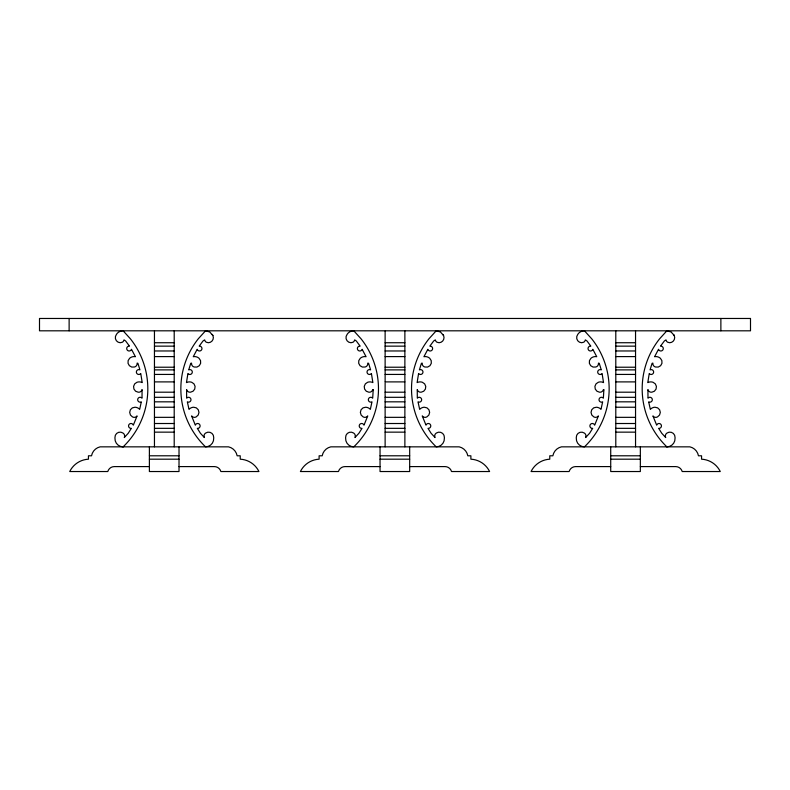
<?xml version="1.0" encoding="UTF-8"?>
<svg xmlns="http://www.w3.org/2000/svg" width="790" height="790" viewBox="0 0 790 790"><rect width="100%" height="100%" fill="white"/><g stroke="black" fill="none" stroke-linecap="round" stroke-linejoin="round"><path stroke-width="1.19" d="M154.455 342.732L174.205 342.732M385.125 342.732L404.875 342.732M615.795 342.732L635.545 342.732M154.455 346.148L174.205 346.148M385.125 346.148L404.875 346.148M615.795 346.148L635.545 346.148M154.455 350.967L174.205 350.967M385.125 350.967L404.875 350.967M615.795 350.967L635.545 350.967M154.455 356.596L174.205 356.596M385.125 356.596L404.875 356.596M615.795 356.596L635.545 356.596M154.455 367.222L174.205 367.222M385.125 367.222L404.875 367.222M615.795 367.222L635.545 367.222M154.455 369.888L174.205 369.888M385.125 369.888L404.875 369.888M615.795 369.888L635.545 369.888M154.455 374.43L174.205 374.43M385.125 374.43L404.875 374.43M615.795 374.43L635.545 374.43M154.455 381.896L174.205 381.896M404.875 381.896L385.125 381.896L385.125 446.844M615.795 381.896L635.545 381.896M154.455 392.196L174.205 392.196M385.125 392.196L404.875 392.196M615.795 392.196L635.545 392.196M154.455 397.311L174.205 397.311M385.125 397.311L404.875 397.311M615.795 397.311L635.545 397.311M154.455 401.834L174.205 401.834M385.125 401.834L404.875 401.834M615.795 401.834L635.545 401.834M154.455 407.235L174.205 407.235M385.125 407.235L404.875 407.235M615.795 407.235L635.545 407.235M154.455 417.337L174.205 417.337M385.125 417.337L404.875 417.337M615.795 417.337L635.545 417.337M154.455 423.509L174.205 423.509M385.125 423.509L404.875 423.509M615.795 423.509L635.545 423.509M154.455 428.338L174.205 428.338M385.125 428.338L404.875 428.338M615.795 428.338L635.545 428.338M154.455 432.15L174.205 432.15M385.125 432.15L404.875 432.15M615.795 432.15L635.545 432.15M149.389 455.791L179.014 455.791M380.049 455.791L409.674 455.791M610.719 455.791L640.344 455.791M149.389 459.188L179.014 459.188M380.049 459.188L409.674 459.188M610.719 459.188L640.344 459.188M149.389 466.594L114.303 466.594A6.755 6.755 0 0 0 107.796 471.531L69.727 471.531A22.09 22.09 0 0 1 88.441 459.188L88.441 455.791L91.531 455.791A11.228 11.228 0 0 1 100.142 446.844L228.517 446.844A11.228 11.228 0 0 1 237.138 455.791L240.229 455.791L240.229 459.188A22.09 22.09 0 0 1 258.942 471.531L220.874 471.531A6.755 6.755 0 0 0 214.367 466.594L179.014 466.594M380.049 466.594L344.973 466.594A6.755 6.755 0 0 0 338.466 471.531L300.397 471.531A22.09 22.09 0 0 1 319.111 459.188L319.111 455.791L322.192 455.791A11.228 11.228 0 0 1 330.812 446.844L459.188 446.844A11.228 11.228 0 0 1 467.808 455.791L470.889 455.791L470.889 459.188A22.09 22.09 0 0 1 489.603 471.531L451.534 471.531A6.755 6.755 0 0 0 445.027 466.594L409.674 466.594M610.719 466.594L575.634 466.594A6.755 6.755 0 0 0 569.126 471.531L531.058 471.531A22.09 22.09 0 0 1 549.771 459.188L549.771 455.791L552.862 455.791A11.228 11.228 0 0 1 561.483 446.844L689.858 446.844A11.228 11.228 0 0 1 698.469 455.791L701.56 455.791L701.56 459.188A22.09 22.09 0 0 1 720.273 471.531L682.205 471.531A6.755 6.755 0 0 0 675.697 466.594L640.344 466.594M666.869 446.844A80.511 80.511 0 0 1 659.611 338.801L666.869 330.812L671.105 331.988L674.226 335.493A5.115 5.115 0 0 1 669.732 342.732L667.609 342.208A3.703 3.703 0 0 1 665.99 339.878L664.36 340.974L660.499 346.148A2.429 2.429 0 0 1 663.235 348.074A2.429 2.429 0 0 1 661.457 350.908A2.429 2.429 0 0 1 658.534 349.279L654.584 356.725L655.394 356.596A6.794 6.794 0 0 1 660.391 358.295A5.115 5.115 0 0 1 655.532 367.014L654.377 366.511A3.703 3.703 0 0 1 652.886 363.124L652.106 363.262L650.061 369.888A2.429 2.429 0 0 1 653.281 370.787A2.429 2.429 0 0 1 652.56 374.055A2.429 2.429 0 0 1 649.252 373.502L647.79 382.597A6.794 6.794 0 0 1 653.054 382.281A5.115 5.115 0 0 1 651.829 392.196L650.575 392.156A3.703 3.703 0 0 1 647.918 389.579L647.988 398.2A2.429 2.429 0 0 1 651.306 397.745A2.429 2.429 0 0 1 651.928 401.043A2.429 2.429 0 0 1 648.669 401.834L650.338 409.358L650.98 408.746A6.794 6.794 0 0 1 654.969 407.235A5.115 5.115 0 0 1 657.537 416.893L656.352 417.327A3.703 3.703 0 0 1 652.925 415.925L656.688 425.198A2.429 2.429 0 0 1 659.611 423.568A2.429 2.429 0 0 1 661.388 426.403A2.429 2.429 0 0 1 658.653 428.338L661.744 433.246L665.703 437.541A3.703 3.703 0 0 1 666.089 433.858L667.027 433.029A5.115 5.115 0 0 1 675.045 437.443L675.045 438.183A8.186 8.186 0 0 1 666.869 446.844M442.904 334.427L443.555 335.493A5.115 5.115 0 0 1 439.072 342.732L436.939 342.208A3.703 3.703 0 0 1 435.329 339.878L433.69 340.974L429.839 346.148A2.429 2.429 0 0 1 432.574 348.074A2.429 2.429 0 0 1 430.787 350.908A2.429 2.429 0 0 1 427.864 349.279L423.924 356.725L424.734 356.596A6.794 6.794 0 0 1 429.73 358.295A5.115 5.115 0 0 1 424.862 367.014L423.716 366.511A3.703 3.703 0 0 1 422.216 363.124L421.435 363.262L419.391 369.888A2.429 2.429 0 0 1 422.62 370.787A2.429 2.429 0 0 1 421.89 374.055A2.429 2.429 0 0 1 418.591 373.502L417.12 382.597A6.794 6.794 0 0 1 422.393 382.281A5.115 5.115 0 0 1 421.169 392.196L419.915 392.156A3.703 3.703 0 0 1 417.248 389.579L417.318 398.2A2.429 2.429 0 0 1 420.635 397.745A2.429 2.429 0 0 1 421.258 401.043A2.429 2.429 0 0 1 418.009 401.834L419.668 409.358L420.32 408.746A6.794 6.794 0 0 1 424.309 407.235A5.115 5.115 0 0 1 426.867 416.893L425.692 417.327A3.703 3.703 0 0 1 422.255 415.925L426.017 425.198A2.429 2.429 0 0 1 428.94 423.568A2.429 2.429 0 0 1 430.728 426.403A2.429 2.429 0 0 1 427.983 428.338L431.073 433.246L435.043 437.541A3.703 3.703 0 0 1 435.428 433.858L436.366 433.029A5.115 5.115 0 0 1 444.375 437.443L444.375 438.183A8.186 8.186 0 0 1 436.208 446.844A80.511 80.511 0 0 1 428.95 338.801L436.208 330.812L440.435 331.988L443.555 335.493M212.233 334.427L212.895 335.493A5.115 5.115 0 0 1 208.402 342.732L206.279 342.208A3.703 3.703 0 0 1 204.659 339.878L203.02 340.974L199.169 346.148A2.429 2.429 0 0 1 201.904 348.074A2.429 2.429 0 0 1 200.127 350.908A2.429 2.429 0 0 1 197.194 349.279L193.254 356.725L194.064 356.596A6.794 6.794 0 0 1 199.06 358.295A5.115 5.115 0 0 1 194.192 367.014L193.046 366.511A3.703 3.703 0 0 1 191.555 363.124L190.775 363.262L188.721 369.888A2.429 2.429 0 0 1 191.95 370.787A2.429 2.429 0 0 1 191.229 374.055A2.429 2.429 0 0 1 187.921 373.502L186.46 382.597A6.794 6.794 0 0 1 191.723 382.281A5.115 5.115 0 0 1 190.499 392.196L189.244 392.156A3.703 3.703 0 0 1 186.588 389.579L186.647 398.2A2.429 2.429 0 0 1 189.965 397.745A2.429 2.429 0 0 1 190.588 401.043A2.429 2.429 0 0 1 187.339 401.834L189.008 409.358L189.649 408.746A6.794 6.794 0 0 1 193.639 407.235A5.115 5.115 0 0 1 196.197 416.893L195.021 417.327A3.703 3.703 0 0 1 191.595 415.925L195.347 425.198A2.429 2.429 0 0 1 198.27 423.568A2.429 2.429 0 0 1 200.058 426.403A2.429 2.429 0 0 1 197.322 428.338L200.403 433.246L204.373 437.541A3.703 3.703 0 0 1 204.758 433.858L205.696 433.029A5.115 5.115 0 0 1 213.705 437.443L213.705 438.183A8.186 8.186 0 0 1 205.538 446.844A80.511 80.511 0 0 1 198.28 338.801L205.538 330.812L209.765 331.988L212.895 335.493M673.564 334.427L674.226 335.493M720.875 318.469L720.875 330.812M640.344 446.844L640.344 471.531L610.719 471.531L610.719 446.844M635.545 330.812L635.545 446.844M615.795 330.812L615.795 446.844M409.674 446.844L409.674 471.531L380.049 471.531L380.049 446.844M404.875 330.812L404.875 446.844M385.125 331.109L385.125 381.481M179.014 446.844L179.014 471.531L149.389 471.531L149.389 446.844M174.205 330.812L174.205 446.844M154.455 330.812L154.455 446.844M69.125 318.469L69.125 330.812M123.131 446.844A8.186 8.186 0 0 1 114.955 438.183L114.955 437.443A5.115 5.115 0 0 1 122.973 433.029L123.912 433.858A3.703 3.703 0 0 1 124.297 437.541L128.256 433.246L131.347 428.338A2.429 2.429 0 0 1 128.612 426.403A2.429 2.429 0 0 1 130.389 423.568A2.429 2.429 0 0 1 133.312 425.198L137.075 415.925A3.703 3.703 0 0 1 133.648 417.327L132.463 416.893A5.115 5.115 0 0 1 135.031 407.235A6.794 6.794 0 0 1 139.02 408.746L139.662 409.358L141.331 401.834A2.429 2.429 0 0 1 138.072 401.043A2.429 2.429 0 0 1 138.694 397.745A2.429 2.429 0 0 1 142.012 398.2L142.082 389.579A3.703 3.703 0 0 1 139.425 392.156L138.171 392.196A5.115 5.115 0 0 1 136.947 382.281A6.794 6.794 0 0 1 142.21 382.597L140.748 373.502A2.429 2.429 0 0 1 137.44 374.055A2.429 2.429 0 0 1 136.719 370.787A2.429 2.429 0 0 1 139.939 369.888L137.894 363.262L137.114 363.124A3.703 3.703 0 0 1 135.623 366.511L134.468 367.014A5.115 5.115 0 0 1 129.609 358.295A6.794 6.794 0 0 1 134.606 356.596L135.416 356.725L131.466 349.279A2.429 2.429 0 0 1 128.543 350.908A2.429 2.429 0 0 1 126.765 348.074A2.429 2.429 0 0 1 129.501 346.148L125.64 340.974L124.01 339.878A3.703 3.703 0 0 1 122.391 342.208L120.268 342.732A5.115 5.115 0 0 1 116.436 334.427L117.177 333.38A8.186 8.186 0 0 1 123.131 330.812L130.389 338.801A80.511 80.511 0 0 1 123.131 446.844M373.206 389.865L372.683 398.2A2.429 2.429 0 0 0 369.365 397.745A2.429 2.429 0 0 0 368.742 401.043A2.429 2.429 0 0 0 371.991 401.834L370.332 409.358L369.681 408.746A6.794 6.794 0 0 0 365.691 407.235A5.115 5.115 0 0 0 363.133 416.893L364.309 417.327A3.703 3.703 0 0 0 367.745 415.925L363.983 425.198A2.429 2.429 0 0 0 361.06 423.568A2.429 2.429 0 0 0 359.272 426.403A2.429 2.429 0 0 0 362.018 428.338L358.927 433.246L354.957 437.541A3.703 3.703 0 0 0 354.572 433.858L353.634 433.029A5.115 5.115 0 0 0 345.625 437.443L345.625 438.183A8.186 8.186 0 0 0 353.792 446.844A80.511 80.511 0 0 0 361.05 338.801L353.792 330.812A8.186 8.186 0 0 0 347.837 333.38L347.096 334.427A5.115 5.115 0 0 0 350.928 342.732L353.061 342.208A3.703 3.703 0 0 0 354.671 339.878L356.31 340.974L360.161 346.148A2.429 2.429 0 0 0 357.426 348.074A2.429 2.429 0 0 0 359.213 350.908A2.429 2.429 0 0 0 362.136 349.279L366.076 356.725L365.266 356.596A6.794 6.794 0 0 0 360.27 358.295A5.115 5.115 0 0 0 365.138 367.014L366.284 366.511A3.703 3.703 0 0 0 367.785 363.124L368.565 363.262L370.609 369.888A2.429 2.429 0 0 0 367.38 370.787A2.429 2.429 0 0 0 368.11 374.055A2.429 2.429 0 0 0 371.409 373.502L372.88 382.597A6.794 6.794 0 0 0 367.607 382.281A5.115 5.115 0 0 0 368.831 392.196L370.085 392.156A3.703 3.703 0 0 0 372.752 389.579L373.206 389.865M603.866 389.865L603.353 398.2A2.429 2.429 0 0 0 600.035 397.745A2.429 2.429 0 0 0 599.413 401.043A2.429 2.429 0 0 0 602.661 401.834L600.993 409.358L600.351 408.746A6.794 6.794 0 0 0 596.361 407.235A5.115 5.115 0 0 0 593.804 416.893L594.979 417.327A3.703 3.703 0 0 0 598.405 415.925L594.653 425.198A2.429 2.429 0 0 0 591.73 423.568A2.429 2.429 0 0 0 589.942 426.403A2.429 2.429 0 0 0 592.678 428.338L589.597 433.246L585.627 437.541A3.703 3.703 0 0 0 585.242 433.858L584.304 433.029A5.115 5.115 0 0 0 576.295 437.443L576.295 438.183A8.186 8.186 0 0 0 584.462 446.844A80.511 80.511 0 0 0 591.72 338.801L584.462 330.812A8.186 8.186 0 0 0 578.507 333.38L577.767 334.427A5.115 5.115 0 0 0 581.598 342.732L583.721 342.208A3.703 3.703 0 0 0 585.341 339.878L586.98 340.974L590.831 346.148A2.429 2.429 0 0 0 588.096 348.074A2.429 2.429 0 0 0 589.873 350.908A2.429 2.429 0 0 0 592.806 349.279L596.746 356.725L595.937 356.596A6.794 6.794 0 0 0 590.94 358.295A5.115 5.115 0 0 0 595.808 367.014L596.954 366.511A3.703 3.703 0 0 0 598.445 363.124L599.225 363.262L601.279 369.888A2.429 2.429 0 0 0 598.05 370.787A2.429 2.429 0 0 0 598.771 374.055A2.429 2.429 0 0 0 602.079 373.502L603.54 382.597A6.794 6.794 0 0 0 598.277 382.281A5.115 5.115 0 0 0 599.501 392.196L600.756 392.156A3.703 3.703 0 0 0 603.412 389.579L603.866 389.865M750.5 318.469L39.5 318.469L39.5 330.812L750.5 330.812L750.5 318.469"/></g></svg>
